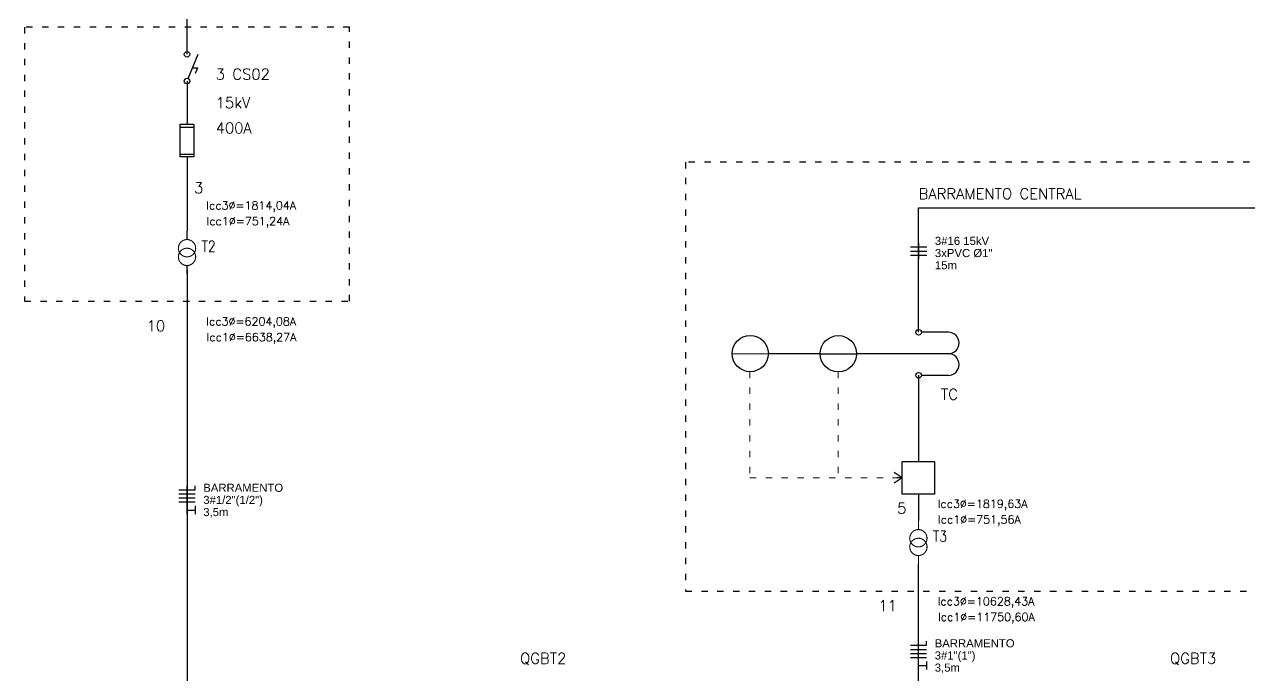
# Model space of a CAD drawing. Header units: millimetres. Extents: x 940 to 1964, y 1108 to 2381.
# Drawn here: x 1156.8 to 1382.9, y 1997.7 to 2118 of the extents above; entities that cross this region are included whole.
import ezdxf
from ezdxf.enums import TextEntityAlignment as Align

# ---------------------------------------------------------------- set-up
doc = ezdxf.new("R2010")
doc.units = ezdxf.units.MM
doc.header["$LTSCALE"] = 0.75
doc.linetypes.add('ACAD_ISO03W100', pattern=[30, 12, -18])
doc.layers.add('Alimentadores', color=7, linetype='Continuous', lineweight=25)
for name, color, linetype in [('SYMS', 72, 'Continuous'), ('TAGS', 250, 'Continuous'), ('TERMS', 250, 'Continuous')]:
    doc.layers.add(name, color=color, linetype=linetype)
doc.styles.get("Standard").update_dxf_attribs({"font": 'arial.ttf'})
doc.styles.add('WD', font='romans.shx')

# ---------------------------------------------------------------- blocks, each defined once
blk = doc.blocks.new('HXF1T2_1-')
at = {"const_width": 0.0125}
blk.add_lwpolyline([(-0.15, 0), (-0.25, 0)], dxfattribs=at)
blk.add_lwpolyline([(-0.15, 0, 1), (0.05, 0, 1)], format="xyb", close=True, dxfattribs=at)
blk.add_lwpolyline([(0.15, 0, -1), (-0.05, 0, -1), (0.15, 0), (0.25, 0)], format="xyb", dxfattribs=at)
at = {"style": 'WD', "width": 0.85}
for tag, p in [('INST', (-0.012, 0.592)), ('LOC', (-0.012, 0.42)), ('TAG1', (-0.01, 0.25)), ('RATING1', (-0.01, -0.344)), ('RATING2', (-0.01, -0.516)), ('DESC1', (-0.01, -0.687)), ('DESC2', (-0.01, -0.859)), ('DESC3', (-0.01, -1.031))]:
    blk.add_attdef(tag, text='', height=0.125, dxfattribs=at).set_placement(p, align=Align.CENTER)
at = {"style": 'WD', "flags": 9}
blk.add_attdef('WDTYPE', text='', height=0.01, dxfattribs=at).set_placement((-0.221, 0.075), align=Align.RIGHT)
at = {"color": 7, "style": 'WD', "flags": 1}
for tag, p in [('X4TERM01', (-0.25, 0)), ('X1TERM02', (0.25, 0))]:
    blk.add_attdef(tag, p, '', height=0.0125, dxfattribs=at)
at = {"linetype": 'Continuous', "style": 'WD', "flags": 9}
for tag, p in [('ASSYCODE', (0.219, 0.062)), ('CATDESC', (0.219, 0.038)), ('MFG', (0.228, 0.089)), ('CAT', (0.23, 0.108))]:
    blk.add_attdef(tag, text='', height=0.01, dxfattribs=at).set_placement(p, align=Align.CENTER)
at = {"style": 'WD', "flags": 9}
blk.add_attdef('FAMILY', (0.206, 0.131), '', height=0.01, dxfattribs=at)
at = {"linetype": 'Continuous', "style": 'WD', "flags": 8}
blk.add_attdef('TERM01', text='', height=0.125, dxfattribs=at).set_placement((-0.253, -0.031), align=Align.TOP_RIGHT)
blk.add_attdef('TERM02', text='', height=0.125, dxfattribs=at).set_placement((0.25, -0.031), align=Align.TOP_LEFT)
blk = doc.blocks.new('HFU0')
for p, q in [((-0.188, -0.078), (-0.188, 0.078)), ((-0.188, 0.078), (0.188, 0.078)), ((-0.156, 0.078), (-0.156, -0.078)), ((0.156, 0.078), (0.156, -0.078)), ((0.188, 0.078), (0.188, -0.078)), ((0.188, -0.078), (-0.188, -0.078))]:
    blk.add_line(p, q)
at = {"style": 'WD', "width": 0.7}
for tag, p in [('INST', (0, 0.328)), ('LOC', (0, 0.172)), ('DESC1', (0.007, -0.262)), ('DESC2', (0.007, -0.419)), ('DESC3', (0, -0.578))]:
    blk.add_attdef(tag, text='', height=0.125, dxfattribs=at).set_placement(p, align=Align.CENTER)
at = {"style": 'WD', "flags": 1}
for tag, p in [('X4TERM01', (-0.188, 0)), ('X1TERM02', (0.188, 0))]:
    blk.add_attdef(tag, p, '', height=0.01, dxfattribs=at)
at = {"style": 'WD', "width": 0.7}
blk.add_attdef('RATING1', text='', height=0.0938, dxfattribs=at).set_placement((0, 0), align=Align.MIDDLE_CENTER)
at = {"linetype": 'Continuous', "style": 'WD', "flags": 9}
for tag, p in [('ASSYCODE', (0.156, 0.118)), ('MFG', (0.156, 0.083)), ('CAT', (0.156, 0.102))]:
    blk.add_attdef(tag, text='', height=0.01, dxfattribs=at).set_placement(p, align=Align.CENTER)
at = {"linetype": 'Continuous', "style": 'WD', "width": 0.7, "flags": 8}
blk.add_attdef('TERM01', text='', height=0.1, dxfattribs=at).set_placement((-0.25, -0.016), align=Align.TOP_RIGHT)
blk.add_attdef('TERM02', text='', height=0.1, dxfattribs=at).set_placement((0.25, -0.016), align=Align.TOP_LEFT)
blk = doc.blocks.new('HT0001')
for p, q in [((-0.0625, 0.0625), (0.0625, 0.0625)), ((-0.0625, -0.0625), (-0.0625, 0.0625)), ((0.0625, 0.0625), (0.0625, -0.0625)), ((0.0625, -0.0625), (-0.0625, -0.0625))]:
    blk.add_line(p, q)
at = {"style": 'WD'}
for tag, p, width in [('INST', (0.0625, 0.4196), 0.7), ('LOC', (0.0625, 0.25), 0.7), ('DESC1', (0.0499, -0.3851), 0.8)]:
    blk.add_attdef(tag, p, '', height=0.125, dxfattribs=dict(at, width=width))
at = {"linetype": 'Continuous', "style": 'WD'}
for tag, p, height, width, flags in [('TERM01', (0.0625, 0.0938), 0.125, 0.8, 8), ('TAGSTRIP', (0.0499, -0.2288), 0.125, 0.9, 8), ('CAT', (0.2132, -0.4063), 0.1094, 0.8, 1), ('DESC2', (0.0499, -0.5413), 0.125, 0.8, 8), ('DESC3', (0.0499, -0.6976), 0.125, 0.8, 8)]:
    blk.add_attdef(tag, p, '', height=height, dxfattribs=dict(at, width=width, flags=flags))
at = {"style": 'WD', "flags": 1}
for tag, p, height in [('X2PIN01', (0.0326, 0.0839), 0.0125), ('X2TERMDESC01', (-0.006, 0.0287), 0.025), ('X2TERM01', (0, 0.0625), 0.0125), ('X4TERM01', (-0.0625, 0), 0.0125), ('X4TERMDESC01', (-0.0552, -0.0229), 0.025), ('STRIPSEQ', (0, 0), 0.00125), ('X1TERMDESC01', (0.0393, 0.007), 0.025), ('X1TERM01', (0.0625, 0), 0.0125), ('X1PIN01', (0.0868, 0.0164), 0.0125), ('X4PIN01', (-0.1138, -0.0375), 0.0125), ('LINKTERM', (0, -0.0019), 0.00125), ('X8TERMDESC01', (0, -0.0535), 0.025), ('X8TERM01', (0, -0.0625), 0.0125), ('X8PIN01', (0.0256, -0.0962), 0.0125)]:
    blk.add_attdef(tag, p, '', height=height, dxfattribs=at)
at = {"style": 'WD', "width": 0.7, "flags": 1}
blk.add_attdef('ASSYCODE', (0.0625, -0.2812), '', height=0.01, dxfattribs=at)
at = {"linetype": 'Continuous', "style": 'WD', "width": 0.8, "flags": 1}
blk.add_attdef('MFG', text='', height=0.1094, dxfattribs=at).set_placement((0.0882, -0.4063), align=Align.RIGHT)
blk = doc.blocks.new('HT0002')
blk.add_circle((0, 0), 0.0699)
at = {"style": 'WD'}
for tag, p, width in [('INST', (0.0625, 0.4196), 0.7), ('LOC', (0.0625, 0.25), 0.7), ('DESC1', (0.0532, -0.3851), 0.8)]:
    blk.add_attdef(tag, p, '', height=0.125, dxfattribs=dict(at, width=width))
at = {"linetype": 'Continuous', "style": 'WD'}
for tag, p, height, width, flags in [('TERM01', (0.0625, 0.0938), 0.125, 0.8, 8), ('TAGSTRIP', (0.0532, -0.2288), 0.125, 0.9, 8), ('CAT', (0.2132, -0.4063), 0.1094, 0.8, 1), ('DESC2', (0.0532, -0.5413), 0.125, 0.8, 8), ('DESC3', (0.0532, -0.6976), 0.125, 0.8, 8)]:
    blk.add_attdef(tag, p, '', height=height, dxfattribs=dict(at, width=width, flags=flags))
at = {"style": 'WD', "flags": 1}
for tag, p, height in [('X2PIN01', (0.0326, 0.0839), 0.0125), ('X2TERMDESC01', (-0.006, 0.0287), 0.025), ('X2TERM01', (0, 0.0699), 0.0125), ('X4TERM01', (-0.0699, 0), 0.0125), ('X4TERMDESC01', (-0.0552, -0.0229), 0.025), ('STRIPSEQ', (0, 0), 0.00125), ('X1TERMDESC01', (0.0393, 0.007), 0.025), ('X1TERM01', (0.0699, 0), 0.0125), ('X1PIN01', (0.0868, 0.0164), 0.0125), ('X4PIN01', (-0.1138, -0.0375), 0.0125), ('LINKTERM', (0, -0.0019), 0.00125), ('X8TERMDESC01', (0, -0.0535), 0.025), ('X8TERM01', (0, -0.0699), 0.0125), ('X8PIN01', (0.0256, -0.0962), 0.0125)]:
    blk.add_attdef(tag, p, '', height=height, dxfattribs=at)
at = {"style": 'WD', "width": 0.7, "flags": 1}
blk.add_attdef('ASSYCODE', (0.0625, -0.2812), '', height=0.01, dxfattribs=at)
at = {"linetype": 'Continuous', "style": 'WD', "width": 0.8, "flags": 1}
blk.add_attdef('MFG', text='', height=0.1094, dxfattribs=at).set_placement((0.0882, -0.4063), align=Align.RIGHT)
blk = doc.blocks.new('HC01_P')
for q in [(0.125, 0.062), (0.125, -0.062), (0.094, 0)]:
    blk.add_line((0.031, 0), q)
at = {"style": 'WD', "width": 0.7}
for tag, p in [('DESC1', (0.031, 0.406)), ('DESC2', (0.031, 0.25))]:
    blk.add_attdef(tag, text='', height=0.125, dxfattribs=at).set_placement(p, align=Align.RIGHT)
for tag, p in [('INST', (0.156, 0.406)), ('LOC', (0.156, 0.25))]:
    blk.add_attdef(tag, p, '', height=0.125, dxfattribs=at)
at = {"style": 'WD'}
for tag, p, height in [('TAG1', (0.156, 0.094), 0.125), ('X2LINK', (0.062, 0.125), 0.01), ('X8LINK', (0.062, -0.125), 0.01)]:
    blk.add_attdef(tag, p, '', height=height, dxfattribs=at)
for tag, p, height, flags in [('X1TERM01', (0.094, 0), 0.0125, 1), ('X1TERMDESC01', (0.101, 0.021), 0.01, 1), ('FAMILY', (0.205, 0.059), 0.01, 9)]:
    blk.add_attdef(tag, p, '', height=height, dxfattribs=dict(at, flags=flags))
at = {"linetype": 'Continuous', "style": 'WD', "flags": 9}
for tag, p in [('ASSYCODE', (0.29, 0.035)), ('MFG', (0.29, 0.057)), ('CAT', (0.292, 0.077))]:
    blk.add_attdef(tag, text='', height=0.01, dxfattribs=at).set_placement(p, align=Align.CENTER)
at = {"linetype": 'Continuous', "style": 'WD', "flags": 8}
blk.add_attdef('TERM01', text='', height=0.125, dxfattribs=at).set_placement((0.156, -0.047), align=Align.TOP_LEFT)
blk = doc.blocks.new('NFFFT')
for p, q in [((0, 0), (0, 7)), ((2, 6), (2, 7)), ((-2, 6), (2, 6)), ((-2, 5), (2, 5)), ((-2, 4), (2, 4)), ((-2, 3), (2, 3)), ((0, 1), (2, 1)), ((2, 2), (2, 0))]:
    blk.add_line(p, q)
for tag, p in [('BITOLA', (4, 6.5)), ('DUTO', (4, 3.5)), ('DISTANCIA', (4, 0.5))]:
    blk.add_attdef(tag, text='', height=2).set_placement(p, align=Align.MIDDLE_LEFT)
blk = doc.blocks.new('*U51')
for p, q in [((0, 4), (0, 0)), ((-2, 3), (2, 3)), ((-2, 2), (2, 2)), ((-2, 1), (2, 1))]:
    blk.add_line(p, q)
for tag, p in [('BITOLA', (4, 4.5)), ('DUTO', (4, 1.5)), ('DISTANCIA', (4, -1.5))]:
    blk.add_attdef(tag, text='', height=2).set_placement(p, align=Align.MIDDLE_LEFT)
blk = doc.blocks.new('HDS11')
for p, q in [((0.126, 0.013), (-0.156, 0.13)), ((0, 0.065), (0, 0.125)), ((0.062, 0.099), (0, 0.125))]:
    blk.add_line(p, q)
for centre in [(-0.155, 0), (0.155, 0)]:
    blk.add_circle(centre, 0.0322)
at = {"style": 'WD', "width": 0.7}
for tag, p in [('INST', (0, 0.625)), ('LOC', (0, 0.469)), ('RATING1', (0, 0.156)), ('XREF', (0, -0.236)), ('DESC1', (0, -0.406)), ('DESC2', (0, -0.562))]:
    blk.add_attdef(tag, text='', height=0.125, dxfattribs=at).set_placement(p, align=Align.CENTER)
at = {"style": 'WD'}
blk.add_attdef('TAG1', text='', height=0.125, dxfattribs=at).set_placement((0, 0.312), align=Align.CENTER)
for tag, p in [('X2LINK', (0, 0.438)), ('X8LINK', (0, -0.016))]:
    blk.add_attdef(tag, p, '', height=0.01, dxfattribs=at)
for tag, p, height, flags in [('X4TERM01', (-0.188, 0), 0.0125, 1), ('X1TERM02', (0.188, 0), 0.0125, 1), ('FAMILY', (0.206, 0.131), 0.01, 9), ('CONTACT', (0.206, 0.04), 0.01, 9)]:
    blk.add_attdef(tag, p, '', height=height, dxfattribs=dict(at, flags=flags))
at = {"linetype": 'Continuous', "style": 'WD', "flags": 9}
for tag, p in [('ASSYCODE', (0.219, 0.062)), ('MFG', (0.228, 0.089)), ('CAT', (0.23, 0.108))]:
    blk.add_attdef(tag, text='', height=0.01, dxfattribs=at).set_placement(p, align=Align.CENTER)
at = {"linetype": 'Continuous', "style": 'WD', "flags": 8}
blk.add_attdef('TERM01', text='', height=0.125, dxfattribs=at).set_placement((-0.25, -0.031), align=Align.TOP_RIGHT)
blk.add_attdef('TERM02', text='', height=0.125, dxfattribs=at).set_placement((0.25, -0.031), align=Align.TOP_LEFT)
blk = doc.blocks.new('CC')
blk = doc.blocks.new('HXF1CT')
for p, q in [((-0.25, 0.344), (-0.25, 0.032)), ((0, 0.344), (0, 0.281)), ((0.25, 0.344), (0.25, 0.032))]:
    blk.add_line(p, q)
for centre in [(-0.249, 0), (0.249, 0)]:
    blk.add_circle(centre, 0.0322)
for centre in [(-0.125, 0.344), (0.125, 0.344)]:
    blk.add_arc(centre, 0.125, 0, 180)
at = {"style": 'WD', "width": 0.7}
for tag, p in [('INST', (-0.388, 0.577)), ('LOC', (-0.388, 0.408)), ('DESC1', (-0.388, 0.252)), ('DESC2', (-0.388, 0.095))]:
    blk.add_attdef(tag, text='', height=0.125, dxfattribs=at).set_placement(p, align=Align.RIGHT)
at = {"style": 'WD'}
blk.add_attdef('TAG1', (0.368, 0.188), '', height=0.125, dxfattribs=at)
blk.add_attdef('TYPE', text='', height=0.125, dxfattribs=at).set_placement((0, 0.125), align=Align.CENTER)
for tag, p, height, flags in [('FAMILY', (0.304, 0.191), 0.01, 9), ('X4TERM01', (-0.281, 0), 0.0125, 1), ('X1TERM02', (0.281, 0), 0.0125, 1), ('X8TERM01', (-0.249, -0.032), 0.0125, 1), ('X8TERM02', (0.249, -0.032), 0.0125, 1)]:
    blk.add_attdef(tag, p, '', height=height, dxfattribs=dict(at, flags=flags))
at = {"linetype": 'Continuous', "style": 'WD', "flags": 9}
for tag, p in [('MFG', (0.327, 0.143)), ('CAT', (0.329, 0.162)), ('ASSYCODE', (0.328, 0.125))]:
    blk.add_attdef(tag, text='', height=0.01, dxfattribs=at).set_placement(p, align=Align.CENTER)
at = {"style": 'WD', "width": 0.7}
blk.add_attdef('RATING1', (0.368, 0.031), '', height=0.125, dxfattribs=at)
at = {"linetype": 'Continuous', "style": 'WD', "flags": 8}
for tag, p in [('TERM01', (-0.188, -0.031)), ('TERM02', (0.328, -0.031))]:
    blk.add_attdef(tag, text='', height=0.125, dxfattribs=at).set_placement(p, align=Align.TOP_LEFT)

msp = doc.modelspace()

# ---------------------------------------------------------------- linework, layer by layer
at = {"ltscale": 0.13}
for p, q in [((1186.77, 2112.46), (1186.77, 2134.99)), ((1186.77, 2107.51), (1186.77, 2099.53)), ((1186.77, 2093.54), (1186.77, 2079.84)), ((1321.84, 2061.13), (1321.84, 2084.11)), ((1186.77, 2072.65), (1186.8, 1993.23)), ((1321.84, 2053.18), (1321.84, 2037.24)), ((1321.8, 2031.25), (1321.8, 2026.27)), ((1321.82, 1993.23), (1321.8, 2018.29))]:
    msp.add_line(p, q, dxfattribs=at)
at = {"lineweight": 30, "ltscale": 0.13}
msp.add_line((1321.84, 2084.11), (1696.81, 2084.11), dxfattribs=at)
for p, q in [((1287.41, 2057.18), (1294.1, 2057.17)), ((1303.67, 2057.17), (1294.1, 2057.17)), ((1303.67, 2057.17), (1310.37, 2057.15)), ((1326.33, 2057.15), (1310.37, 2057.15))]:
    msp.add_line(p, q)
at = {"linetype": 'ACAD_ISO03W100', "lineweight": 13, "ltscale": 0.13}
for p, q in [((1290.7, 2053.83), (1290.7, 2034.24)), ((1306.97, 2053.82), (1306.97, 2034.24)), ((1290.7, 2034.24), (1317.81, 2034.24))]:
    msp.add_line(p, q, dxfattribs=at)
at = {"linetype": 'ACAD_ISO03W100', "ltscale": 0.13}
for points in [[(1156.79, 2066.86), (1216.79, 2066.86), (1216.77, 2117.46), (1156.77, 2117.46)], [(1278.82, 2013.29), (1739.77, 2013.29), (1739.76, 2092.56), (1278.8, 2092.56)]]:
    msp.add_lwpolyline(points, close=True, dxfattribs=at)

# ---------------------------------------------------------------- block references
for name, p, xscale, yscale, zscale, values in [('*U51', (1321.84, 2074.63), 0.75, 0.75, 0.75, {'DISTANCIA': '15m', 'DUTO': '3xPVC Ø1"', 'BITOLA': '3#16 15kV'}), ('NFFFT', (1186.78, 2027.54), 0.748125, 0.748125, 0.748125, {'BITOLA': 'BARRAMENTO', 'DUTO': '3#1/2"(1/2")', 'DISTANCIA': '3,5m'}), ('NFFFT', (1321.82, 1998.81), 0.748125, 0.748125, 0.748125, {'BITOLA': 'BARRAMENTO', 'DUTO': '3#1"(1")', 'DISTANCIA': '3,5m'})]:
    msp.add_blockref(name, p, dxfattribs=dict(xscale=xscale, yscale=yscale, zscale=zscale)).add_auto_attribs(values)
at = {"layer": 'Alimentadores', "linetype": 'ByBlock', "ltscale": 0.13}
ref = msp.add_blockref('CC', (-93.79, -246.14), dxfattribs=at)
ref.add_attrib('Nº', '3', (1188.07, 2086.79), dxfattribs={"layer": '0', "linetype": 'ByBlock', "ltscale": 0.13, "height": 2, "style": 'WD'})
ref.add_attrib('ICC 3Ø', 'Icc3Ø=1814,04A', (1190.32, 2083.8), dxfattribs={"layer": '0', "linetype": 'ByBlock', "ltscale": 0.13, "height": 1.5, "style": 'WD'})
ref.add_attrib('ICC1Ø', 'Icc1Ø=751,24A', (1190.37, 2080.9), dxfattribs={"layer": '0', "linetype": 'ByBlock', "ltscale": 0.13, "height": 1.5, "style": 'WD'})
ref = msp.add_blockref('CC', (-93.79, -267.56), dxfattribs=at)
ref.add_attrib('Nº', '10', (1179.31, 2061.3), dxfattribs={"layer": '0', "linetype": 'ByBlock', "ltscale": 0.13, "height": 2, "style": 'WD'})
ref.add_attrib('ICC 3Ø', 'Icc3Ø=6204,08A', (1190.32, 2062.38), dxfattribs={"layer": '0', "linetype": 'ByBlock', "ltscale": 0.13, "height": 1.5, "style": 'WD'})
ref.add_attrib('ICC1Ø', 'Icc1Ø=6638,27A', (1190.38, 2059.48), dxfattribs={"layer": '0', "linetype": 'ByBlock', "ltscale": 0.13, "height": 1.5, "style": 'WD'})
ref = msp.add_blockref('CC', (41.24, -301.24), dxfattribs=at)
ref.add_attrib('Nº', '5', (1317.87, 2027.62), dxfattribs={"layer": '0', "linetype": 'ByBlock', "ltscale": 0.13, "height": 2, "style": 'WD'})
ref.add_attrib('ICC 3Ø', 'Icc3Ø=1819,63A', (1325.35, 2028.69), dxfattribs={"layer": '0', "linetype": 'ByBlock', "ltscale": 0.13, "height": 1.5, "style": 'WD'})
ref.add_attrib('ICC1Ø', 'Icc1Ø=751,56A', (1325.4, 2025.79), dxfattribs={"layer": '0', "linetype": 'ByBlock', "ltscale": 0.13, "height": 1.5, "style": 'WD'})
ref = msp.add_blockref('CC', (41.25, -319.25), dxfattribs=at)
ref.add_attrib('Nº', '11', (1314.4, 2009.61), dxfattribs={"layer": '0', "linetype": 'ByBlock', "ltscale": 0.13, "height": 2, "style": 'WD'})
ref.add_attrib('ICC 3Ø', 'Icc3Ø=10628,43A', (1325.35, 2010.68), dxfattribs={"layer": '0', "linetype": 'ByBlock', "ltscale": 0.13, "height": 1.5, "style": 'WD'})
ref.add_attrib('ICC1Ø', 'Icc1Ø=11750,60A', (1325.41, 2007.79), dxfattribs={"layer": '0', "linetype": 'ByBlock', "ltscale": 0.13, "height": 1.5, "style": 'WD'})
at = {"layer": 'SYMS'}
ref = msp.add_blockref('HDS11', (1186.77, 2109.99), dxfattribs=dict(at, xscale=15.96, yscale=15.96, zscale=15.96, rotation=270))
ref.add_attrib('TERM02', '400A', dxfattribs={"layer": 'TERMS', "linetype": 'Continuous', "height": 1.995, "style": 'WD', "flags": 8}).set_placement((1192.06, 2098.86), align=Align.MIDDLE_LEFT)
ref.add_attrib('TERM01', '15kV', dxfattribs={"layer": 'TERMS', "linetype": 'Continuous', "height": 1.995, "style": 'WD', "flags": 8}).set_placement((1192.06, 2103.52), align=Align.MIDDLE_LEFT)
ref.add_attrib('TAG1', '3 CS02', dxfattribs={"layer": 'TAGS', "height": 1.995, "style": 'WD'}).set_placement((1192.06, 2108.8), align=Align.MIDDLE_LEFT)
at = {"layer": 'SYMS', "ltscale": 0.13, "xscale": 15.96, "yscale": 15.96, "zscale": 15.96, "rotation": 89.99999999999999}
msp.add_blockref('HFU0', (1186.77, 2096.54), dxfattribs=at)
at = {"layer": 'SYMS', "ltscale": 0.13}
ref = msp.add_blockref('HXF1T2_1-', (1186.77, 2075.85), dxfattribs=dict(at, xscale=15.96, yscale=15.96, zscale=15.96, rotation=270))
ref.add_attrib('TAG1', 'T2', dxfattribs={"layer": 'TAGS', "height": 1.995, "style": 'WD', "width": 0.85}).set_placement((1190.76, 2076.01), align=Align.CENTER)
at = {"layer": 'SYMS', "xscale": 47.88, "yscale": 47.88, "zscale": 47.88}
for name, p in [('HT0002', (1290.75, 2057.18)), ('HT0002', (1307.02, 2057.16)), ('HT0001', (1321.8, 2034.24))]:
    msp.add_blockref(name, p, dxfattribs=at)
at = {"layer": 'SYMS'}
ref = msp.add_blockref('HXF1CT', (1321.84, 2057.15), dxfattribs=dict(at, xscale=15.96, yscale=15.96, zscale=15.96, rotation=270))
ref.add_attrib('TAG1', 'TC', (1325.93, 2048.67), dxfattribs={"layer": 'TAGS', "height": 1.995, "style": 'WD'})
at = {"layer": 'SYMS', "xscale": 15.96, "yscale": 15.96, "zscale": 15.96, "rotation": 180}
msp.add_blockref('HC01_P', (1319.3, 2034.24), dxfattribs=at)
at = {"layer": 'SYMS', "ltscale": 0.13}
ref = msp.add_blockref('HXF1T2_1-', (1321.8, 2022.28), dxfattribs=dict(at, xscale=15.96, yscale=15.96, zscale=15.96, rotation=270))
ref.add_attrib('TAG1', 'T3', dxfattribs={"layer": 'TAGS', "height": 1.995, "style": 'WD', "width": 0.85}).set_placement((1325.79, 2022.45), align=Align.CENTER)

# ---------------------------------------------------------------- texts
at = {"linetype": 'ACAD_ISO03W100', "ltscale": 0.13, "style": 'WD'}
msp.add_text('BARRAMENTO CENTRAL', height=1.995, dxfattribs=at).set_placement((1321.84, 2085.11), align=Align.BOTTOM_LEFT)
for s, p in [('QGBT2', (1256.8, 1999.29)), ('QGBT3', (1376.8, 1999.29))]:
    msp.add_text(s, height=1.995, dxfattribs=at).set_placement(p, align=Align.BOTTOM_RIGHT)

doc.saveas('drawing.dxf')
